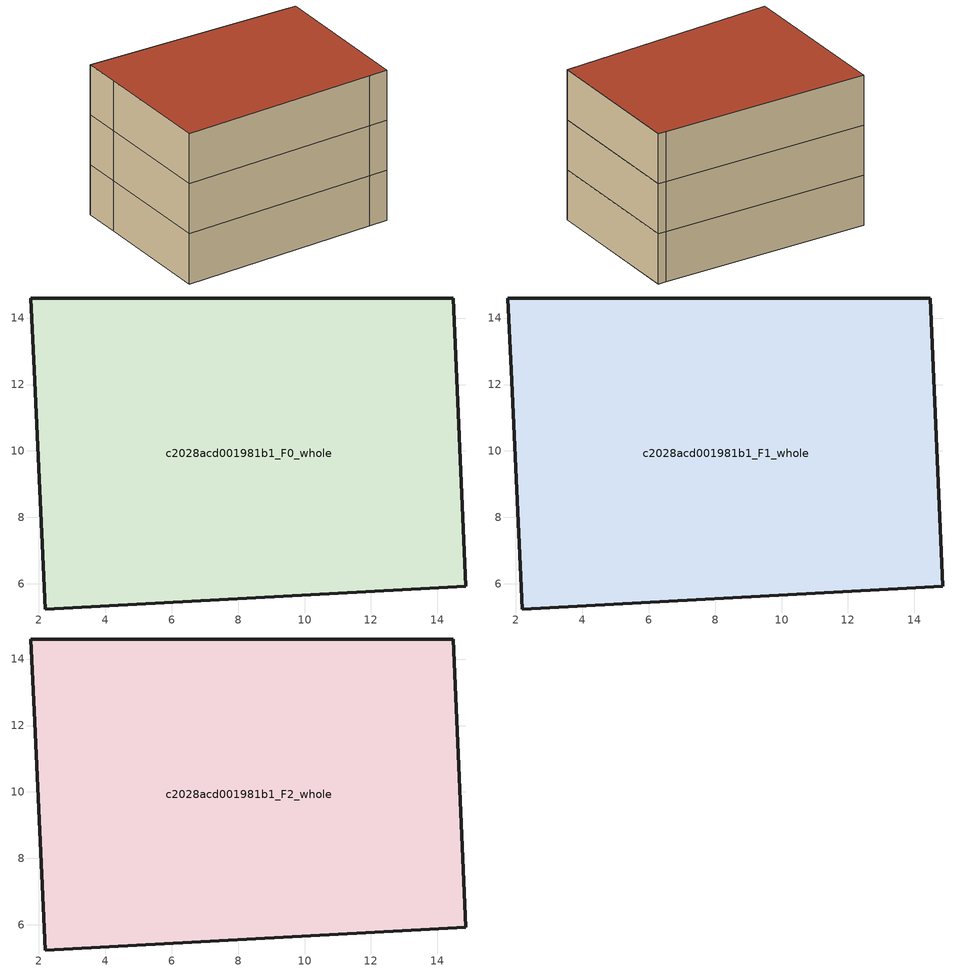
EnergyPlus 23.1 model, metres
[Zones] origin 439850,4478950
c2028acd001981b1_F0_whole
 floor ground (EU_floor_Construction): 14.48,14.6 14.85,5.93 13.77,5.86 2.2,5.25 1.87,12.43 1.77,14.6 14.03,14.6 z0
 wall outside (EU_wall_Construction): 2.2,5.25 13.77,5.86 14.85,5.93 14.48,14.6 14.03,14.6 1.77,14.6 1.87,12.43 2.2,5.25 z0:3
c2028acd001981b1_F1_whole
 floor to c2028acd001981b1_F0_whole (EU_floor_Construction): 14.48,14.6 14.85,5.93 13.77,5.86 2.2,5.25 1.87,12.43 1.77,14.6 14.03,14.6 z3
 wall outside (EU_wall_Construction): 2.2,5.25 13.77,5.86 14.85,5.93 14.48,14.6 14.03,14.6 1.77,14.6 1.87,12.43 2.2,5.25 z3:6
c2028acd001981b1_F2_whole
 floor to c2028acd001981b1_F1_whole (EU_floor_Construction): 14.48,14.6 14.85,5.93 13.77,5.86 2.2,5.25 1.87,12.43 1.77,14.6 14.03,14.6 z6
 wall outside (EU_wall_Construction): 2.2,5.25 13.77,5.86 14.85,5.93 14.48,14.6 14.03,14.6 1.77,14.6 1.87,12.43 2.2,5.25 z6:9
 roof outside (EU_roof_Construction): 14.85,5.93 14.48,14.6 14.03,14.6 1.77,14.6 1.87,12.43 2.2,5.25 13.77,5.86 z9
[Building]
EU S2 Campaign: North Axis=0; Terrain=City; Solar Distribution=FullExterior
[Site:Location]
Madrid: Latitude=40.5; Longitude=-3.5; Time Zone=1; Elevation=609
[SizingPeriod:WeatherFileDays]
AnnualSizingPeriod: Begin Month=1; Begin Day of Month=1; End Month=12; End Day of Month=31; Day of Week for Start Day=Monday; Use Weather File Daylight Saving Period=No; Use Weather File Rain and Snow Indicators=No
[MATERIAL]
EU_InternalMass_Material: Roughness=MediumRough; Thickness=0.1; Conductivity=1; Density=1800; Specific Heat=900; Thermal Absorptance=0.9; Solar Absorptance=0.7; Visible Absorptance=0.7
[MATERIAL:NOMASS] Roughness=MediumRough; Thermal Absorptance=0.9; Solar Absorptance=0.7; Visible Absorptance=0.7
Name | Thermal Resistance
EU_wall_NoMass | 0.459673
EU_roof_NoMass | 0.495815
EU_floor_NoMass | 0.788942
[CONSTRUCTION]
EU_wall_Construction: EU_wall_NoMass
EU_roof_Construction: EU_roof_NoMass
EU_floor_Construction: EU_floor_NoMass
EU_InternalMass_Construction: EU_InternalMass_Material
[ZONE] Type=1; Multiplier=1; Ceiling Height=autocalculate; Floor Area=autocalculate; Part of Total Floor Area=Yes
Name | Volume
c2028acd001981b1_F0_whole | 343.246
c2028acd001981b1_F1_whole; c2028acd001981b1_F2_whole | 343.245
[INTERNALMASS] Construction=EU_InternalMass_Construction; Surface Area=114.415
Name | Zone or ZoneList
c2028acd001981b1_F0_whole_EU_InternalMass | c2028acd001981b1_F0_whole
c2028acd001981b1_F1_whole_EU_InternalMass | c2028acd001981b1_F1_whole
c2028acd001981b1_F2_whole_EU_InternalMass | c2028acd001981b1_F2_whole
[OTHEREQUIPMENT] Fuel Type=Electricity; Design Level Calculation Method=Watts/Area; Power per Zone Floor Area=1; Fraction Latent=0; Fraction Radiant=0; Fraction Lost=0; Carbon Dioxide Generation Rate=0; EndUse Subcategory=EU_Step8_InternalGains
Name | Zone or ZoneList or Space or SpaceList | Schedule
EU_Step8_InternalGain_c2028acd001981b1_F0_whole_f000 | c2028acd001981b1_F0_whole | EU_Step8_GainSchedule_c2028acd001981b1_F0_whole_f000
EU_Step8_InternalGain_c2028acd001981b1_F1_whole_f000 | c2028acd001981b1_F1_whole | EU_Step8_GainSchedule_c2028acd001981b1_F1_whole_f000
EU_Step8_InternalGain_c2028acd001981b1_F2_whole_f000 | c2028acd001981b1_F2_whole | EU_Step8_GainSchedule_c2028acd001981b1_F2_whole_f000
[ZONEVENTILATION:DESIGNFLOWRATE] Schedule=EU_AlwaysOn; Design Flow Rate Calculation Method=AirChanges/Hour; Air Changes per Hour=0.719161; Ventilation Type=Natural; Fan Pressure Rise=0; Fan Total Efficiency=1; Constant Term Coefficient=1; Temperature Term Coefficient=0; Velocity Term Coefficient=0; Velocity Squared Term Coefficient=0; Minimum Indoor Temperature=-100; Maximum Indoor Temperature=100; Delta Temperature=-100; Minimum Outdoor Temperature=-100; Maximum Outdoor Temperature=100; Maximum Wind Speed=40
Name | Zone or ZoneList or Space or SpaceList
EU_ConstantAir_c2028acd001981b1_F0_whole | c2028acd001981b1_F0_whole
EU_ConstantAir_c2028acd001981b1_F1_whole | c2028acd001981b1_F1_whole
EU_ConstantAir_c2028acd001981b1_F2_whole | c2028acd001981b1_F2_whole
[HVACTEMPLATE:THERMOSTAT] Constant Heating Setpoint=20; Constant Cooling Setpoint=50
EU_HeatOnly_c2028acd001981b1_F0_whole; EU_HeatOnly_c2028acd001981b1_F1_whole; EU_HeatOnly_c2028acd001981b1_F2_whole
[HVACTEMPLATE:ZONE:IDEALLOADSAIRSYSTEM] System Availability Schedule=EU_AlwaysOn; Maximum Heating Supply Air Temperature=50; Minimum Cooling Supply Air Temperature=13; Maximum Heating Supply Air Humidity Ratio=0.0156; Minimum Cooling Supply Air Humidity Ratio=0.0077; Heating Limit=NoLimit; Cooling Limit=NoLimit; Heating Availability Schedule=EU_AlwaysOn; Cooling Availability Schedule=EU_CoolingOff; Dehumidification Control Type=ConstantSensibleHeatRatio; Cooling Sensible Heat Ratio=0.7; Dehumidification Setpoint=60; Humidification Control Type=None; Humidification Setpoint=30; Outdoor Air Method=None; Outdoor Air Flow Rate per Person=0.00944; Outdoor Air Flow Rate per Zone Floor Area=0; Outdoor Air Flow Rate per Zone=0; Demand Controlled Ventilation Type=None; Outdoor Air Economizer Type=NoEconomizer; Heat Recovery Type=None; Sensible Heat Recovery Effectiveness=0.7; Latent Heat Recovery Effectiveness=0.65
Name | Template Thermostat
c2028acd001981b1_F0_whole | EU_HeatOnly_c2028acd001981b1_F0_whole
c2028acd001981b1_F1_whole | EU_HeatOnly_c2028acd001981b1_F1_whole
c2028acd001981b1_F2_whole | EU_HeatOnly_c2028acd001981b1_F2_whole
[SIZING:ZONE] Zone Cooling Design Supply Air Temperature Input Method=SupplyAirTemperature; Zone Cooling Design Supply Air Temperature=13; Zone Heating Design Supply Air Temperature Input Method=SupplyAirTemperature; Zone Heating Design Supply Air Temperature=50; Zone Cooling Design Supply Air Humidity Ratio=0.008; Zone Heating Design Supply Air Humidity Ratio=0.008; Cooling Design Air Flow Method=DesignDay; Cooling Design Air Flow Rate=0; Cooling Minimum Air Flow per Zone Floor Area=0.000762; Cooling Minimum Air Flow=0; Cooling Minimum Air Flow Fraction=0.2; Heating Design Air Flow Method=DesignDay; Heating Design Air Flow Rate=0; Heating Maximum Air Flow per Zone Floor Area=0.002032; Heating Maximum Air Flow=0.141576; Heating Maximum Air Flow Fraction=0.3; Account for Dedicated Outdoor Air System=No; Dedicated Outdoor Air System Control Strategy=NeutralSupplyAir; Dedicated Outdoor Air Low Setpoint Temperature for Design=autosize; Dedicated Outdoor Air High Setpoint Temperature for Design=autosize; Zone Load Sizing Method=Sensible Load Only No Latent Load; Zone Latent Cooling Design Supply Air Humidity Ratio Input Method=HumidityRatioDifference; Zone Cooling Design Supply Air Humidity Ratio Difference=0.005; Zone Latent Heating Design Supply Air Humidity Ratio Input Method=HumidityRatioDifference; Zone Humidification Design Supply Air Humidity Ratio Difference=0.005
c2028acd001981b1_F0_whole; c2028acd001981b1_F1_whole; c2028acd001981b1_F2_whole
[SCHEDULE:CONSTANT]
Name | Hourly Value
EU_AlwaysOn | 1
EU_CoolingOff | 0
[SCHEDULE:FILE] Column Number=1; Rows to Skip at Top=0; Number of Hours of Data=8760; Column Separator=Comma; Interpolate to Timestep=No; Minutes per Item=60; Adjust Schedule for Daylight Savings=Yes
Name | File
EU_Step8_GainSchedule_c2028acd001981b1_F0_whole_f000 | C:\Users\o_iseri\Desktop\OpenUBEM\openubem\outputs\eu_evidence\EU-11\ES-MAD-BERRUGUETE\idfs\c2028acd001981b1\c2028acd001981b1_F0_whole_f000_gain.csv
EU_Step8_GainSchedule_c2028acd001981b1_F1_whole_f000 | C:\Users\o_iseri\Desktop\OpenUBEM\openubem\outputs\eu_evidence\EU-11\ES-MAD-BERRUGUETE\idfs\c2028acd001981b1\c2028acd001981b1_F1_whole_f000_gain.csv
EU_Step8_GainSchedule_c2028acd001981b1_F2_whole_f000 | C:\Users\o_iseri\Desktop\OpenUBEM\openubem\outputs\eu_evidence\EU-11\ES-MAD-BERRUGUETE\idfs\c2028acd001981b1\c2028acd001981b1_F2_whole_f000_gain.csv
